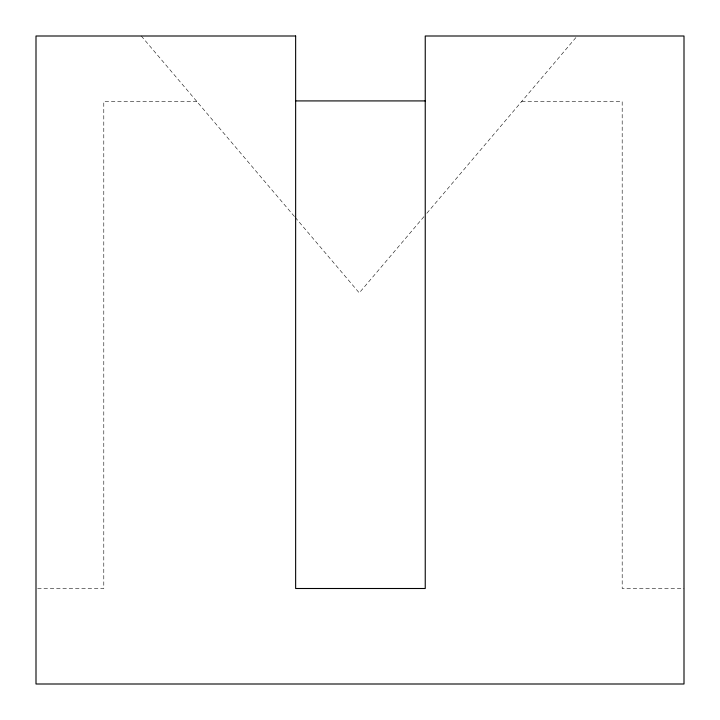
<?xml version="1.0" encoding="UTF-8"?>
<svg xmlns="http://www.w3.org/2000/svg" width="720" height="720" viewBox="0 0 720 720"><rect width="100%" height="100%" fill="white"/><g stroke="black" fill="none" stroke-linecap="round" stroke-linejoin="round"><path stroke-width="0.54" stroke-dasharray="3.6 2.7" d="M423.936 216.684L359.262 292.896L295.317 217.539M426.843 213.264L577.251 36M196.857 101.511L103.788 101.511L103.788 588.501L36 588.501M521.667 101.511L622.188 101.511L622.188 588.501L684 588.501M141.273 36L294.597 216.684"/><path stroke-width="1.08" d="M295.641 100.917L425.241 100.917M295.641 36L36 36L36 684L684 684L684 36L425.241 36L425.241 588.501L295.641 588.501L295.641 36"/></g></svg>
